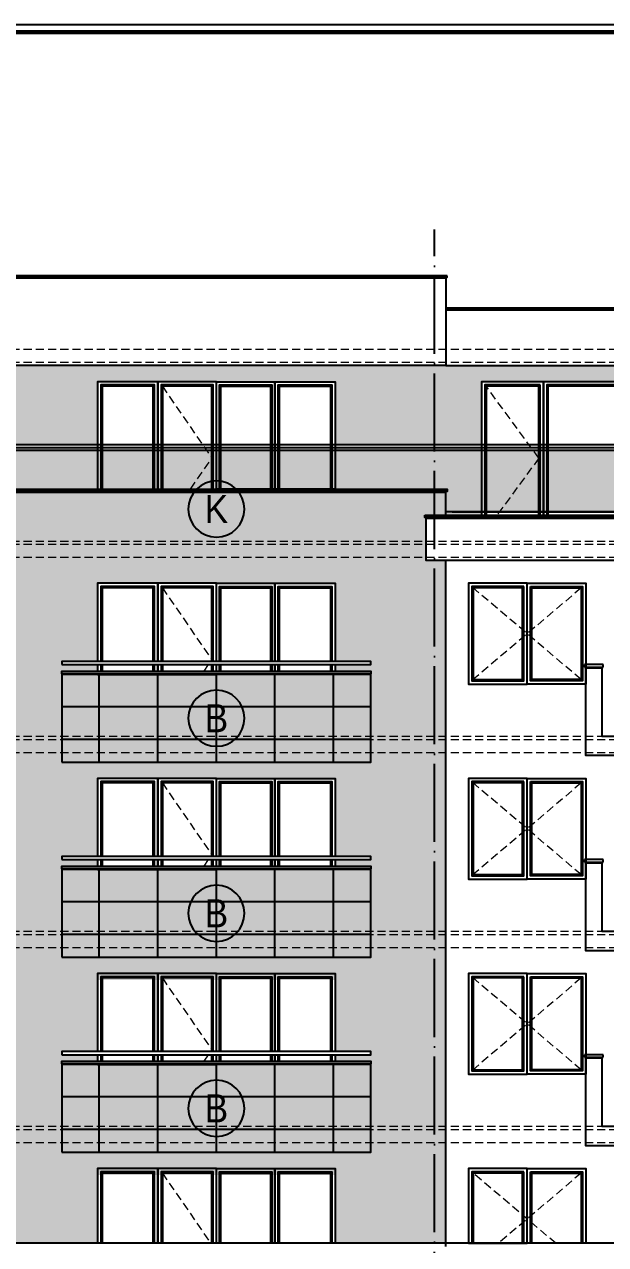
# Model space of a CAD drawing. Extents: x 9615146 to 9672346, y 4699603 to 4705703.
# Drawn here: x 9643912 to 9644805, y 4703827 to 4705703 of the extents above; entities that cross this region are included whole.
import ezdxf
from ezdxf.enums import TextEntityAlignment as Align

# ---------------------------------------------------------------- set-up
doc = ezdxf.new("R2010")
doc.units = 0
doc.header["$LTSCALE"] = 0.5
doc.header["$MEASUREMENT"] = 0
doc.linetypes.add('ACAD_ISO04W100', pattern=[30, 24, -3, 0, -3])
doc.linetypes.add('DASHED', pattern=[0.75, 0.5, -0.25])
for name, color, linetype in [('_axis', 1, 'ACAD_ISO04W100'), ('_hatch', 9, 'CONTINUOUS'), ('_hatch_construction', 252, 'CONTINUOUS'), ('_table', 3, 'CONTINUOUS'), ('_text_spesif_window', 41, 'CONTINUOUS'), ('_view', 3, 'CONTINUOUS'), ('fasadi', 147, 'CONTINUOUS')]:
    doc.layers.add(name, color=color, linetype=linetype)
doc.layers.add('_punk', color=8, linetype='DASHED', lineweight=9)
doc.styles.add('HEB1', font='', dxfattribs={"width": 0.8, "oblique": 17})
doc.styles.add('POMESHTENIA', font='arial.ttf', dxfattribs={"width": 0.9})
doc.styles.get('HEB1').set_extended_font_data('HebarU Cyr')
pattern_1 = [(0, (0, 3100), (1.5625, 3.125), [0, -3.125])]
pattern_2 = [(0, (3, 0), (30, 15), [27, -3]), (0, (3, 3), (30, 15), [27, -3]), (90, (3, 3), (-30, 15), [12, -3]), (90, (0, 3), (-30, 15), [12, -3])]

# ---------------------------------------------------------------- blocks, each defined once
blk = doc.blocks.new('fghfdg')
at = {"layer": '_text_spesif_window'}
blk.add_circle((0, 0), 18, dxfattribs=at)
at = {"layer": '_text_spesif_window', "style": 'HEB1', "text_generation_flag": 6, "width": 0.8}
blk.add_attdef('A', text='', height=18, rotation=180, dxfattribs=at).set_placement((0, -9.23), align=Align.CENTER)

msp = doc.modelspace()

# ---------------------------------------------------------------- hatches: boundary and pattern name
at = {"layer": '_hatch', "ltscale": 30, "true_color": 0xb97b1d}
h = msp.add_hatch(color=32, dxfattribs=at)
h.dxf.hatch_style = 1
h.paths.add_polyline_path([(9644541.9, 4705056.84), (9644541.9, 4705178.84), (9643871.9, 4705178.84), (9643871.9, 4705056.84), (9644024.4, 4705056.84), (9644024.4, 4705153.84), (9644116.9, 4705153.84), (9644206.9, 4705153.84), (9644296.9, 4705153.84), (9644389.4, 4705153.84), (9644389.4, 4705056.84)])
h.paths.add_polyline_path([(9644541.9, 4705056.84), (9644614.4, 4705056.84), (9644614.4, 4705153.84), (9644709.4, 4705153.84), (9644839.4, 4705153.84), (9644934.4, 4705153.84), (9644934.4, 4705056.84), (9645051.9, 4705056.84), (9645051.9, 4705178.84), (9644559.4, 4705178.84), (9644541.9, 4705178.84)])
h.paths.add_polyline_path([(9643871.9, 4705048.84), (9643871.9, 4704988.84), (9644024.4, 4704988.84), (9644024.4, 4705048.84)])
h.paths.add_polyline_path([(9644389.4, 4705048.84), (9644389.4, 4704988.84), (9644541.9, 4704988.84), (9644541.9, 4705048.84)])
h.paths.add_polyline_path([(9644541.9, 4705048.84), (9644541.9, 4704988.84), (9644561.4, 4704988.84), (9644561.4, 4704984.84), (9644541.9, 4704984.84), (9644541.9, 4704983.84), (9644559.4, 4704983.84), (9644559.4, 4704953.84), (9644614.4, 4704953.84), (9644614.4, 4705048.84)])
h.paths.add_polyline_path([(9644934.4, 4705048.84), (9644934.4, 4704953.84), (9645051.9, 4704953.84), (9645051.9, 4705048.84)])
h.paths.add_polyline_path([(9644934.4, 4705052.84), (9644934.4, 4705048.84), (9645051.9, 4705048.84), (9645051.9, 4705052.84)])
h.paths.add_polyline_path([(9644934.4, 4704953.84), (9644934.4, 4704948.84), (9645051.9, 4704948.84), (9645051.9, 4704953.84)])
h.paths.add_polyline_path([(9644559.4, 4704953.84), (9644559.4, 4704948.84), (9644614.4, 4704948.84), (9644614.4, 4704953.84)])
h.paths.add_polyline_path([(9644541.9, 4705052.84), (9644541.9, 4705048.84), (9644614.4, 4705048.84), (9644614.4, 4705052.84)])
h.paths.add_polyline_path([(9644541.9, 4705048.84), (9644541.9, 4705052.84), (9644389.4, 4705052.84), (9644389.4, 4705048.84)])
h.paths.add_polyline_path([(9644024.4, 4705048.84), (9644024.4, 4705052.84), (9643871.9, 4705052.84), (9643871.9, 4705048.84)])
h = msp.add_hatch(color=32, dxfattribs=at)
h.dxf.hatch_style = 1
h.paths.add_polyline_path([(9644559.4, 4704983.84), (9644541.9, 4704983.84), (9644541.9, 4704948.84), (9644559.4, 4704948.84)])
h.paths.add_polyline_path([(9643871.9, 4704983.84), (9643854.4, 4704983.84), (9643854.4, 4704948.84), (9643871.9, 4704948.84)])
h.paths.add_polyline_path([(9643871.9, 4704983.84), (9643871.9, 4704948.84), (9643886.4, 4704948.84), (9643886.4, 4704944.84), (9643884.4, 4704944.84), (9643884.4, 4704878.84), (9643871.9, 4704878.84), (9643871.9, 4703828.84), (9644024.4, 4703828.84), (9644024.4, 4703933.84), (9644116.9, 4703933.84), (9644206.9, 4703933.84), (9644296.9, 4703933.84), (9644389.4, 4703933.84), (9644389.4, 4703828.84), (9644541.9, 4703828.84), (9644541.9, 4704878.84), (9644529.4, 4704878.84), (9644529.4, 4704944.84), (9644527.4, 4704944.84), (9644527.4, 4704948.84), (9644541.9, 4704948.84), (9644541.9, 4704983.84)])
h.paths.add_polyline_path([(9644116.9, 4704843.84), (9644206.9, 4704843.84), (9644296.9, 4704843.84), (9644389.4, 4704843.84), (9644389.4, 4704723.84), (9644444.4, 4704723.84), (9644444.4, 4704718.84), (9644389.4, 4704718.84), (9644389.4, 4704708.84), (9644444.4, 4704708.84), (9644444.4, 4704704.84), (9644444.4, 4704568.84), (9643969.4, 4704568.84), (9643969.4, 4704703.84), (9643969.4, 4704708.84), (9644024.4, 4704708.84), (9644024.4, 4704718.84), (9643969.4, 4704718.84), (9643969.4, 4704723.84), (9644024.4, 4704723.84), (9644024.4, 4704843.84)], flags=16)
h.paths.add_polyline_path([(9644116.9, 4704543.84), (9644206.9, 4704543.84), (9644296.9, 4704543.84), (9644389.4, 4704543.84), (9644389.4, 4704423.84), (9644444.4, 4704423.84), (9644444.4, 4704418.84), (9644389.4, 4704418.84), (9644389.4, 4704408.84), (9644444.4, 4704408.84), (9644444.4, 4704404.84), (9644444.4, 4704268.84), (9643969.4, 4704268.84), (9643969.4, 4704403.84), (9643969.4, 4704408.84), (9644024.4, 4704408.84), (9644024.4, 4704418.84), (9643969.4, 4704418.84), (9643969.4, 4704423.84), (9644024.4, 4704423.84), (9644024.4, 4704543.84)], flags=16)
h.paths.add_polyline_path([(9644116.9, 4704233.84), (9644206.9, 4704233.84), (9644296.9, 4704233.84), (9644389.4, 4704233.84), (9644389.4, 4704123.84), (9644444.4, 4704123.84), (9644444.4, 4704118.84), (9644389.4, 4704118.84), (9644389.4, 4704108.84), (9644444.4, 4704108.84), (9644444.4, 4704104.84), (9644444.4, 4703968.84), (9643969.4, 4703968.84), (9643969.4, 4704103.84), (9643969.4, 4704108.84), (9644024.4, 4704108.84), (9644024.4, 4704118.84), (9643969.4, 4704118.84), (9643969.4, 4704123.84), (9644024.4, 4704123.84), (9644024.4, 4704233.84)], flags=16)
h.paths.add_polyline_path([(9643871.9, 4704878.84), (9643854.4, 4704878.84), (9643854.4, 4703828.84), (9643871.9, 4703828.84)])
h.paths.add_polyline_path([(9644559.4, 4704714.84), (9644557.4, 4704714.84), (9644557.4, 4704718.84), (9644559.4, 4704718.84), (9644559.4, 4704878.84), (9644541.9, 4704878.84), (9644541.9, 4703828.84), (9644559.4, 4703828.84), (9644559.4, 4704114.84), (9644557.4, 4704114.84), (9644557.4, 4704118.84), (9644559.4, 4704118.84), (9644559.4, 4704414.84), (9644557.4, 4704414.84), (9644557.4, 4704418.84), (9644559.4, 4704418.84)])
at = {"layer": '_hatch', "ltscale": 30, "true_color": 0x755724}
h = msp.add_hatch(color=27, dxfattribs=at)
h.dxf.hatch_style = 1
h.paths.add_polyline_path([(9643969.4, 4704703.84), (9643969.4, 4704568.84), (9644444.4, 4704568.84), (9644444.4, 4704703.84)])
h.paths.add_polyline_path([(9644444.4, 4704268.84), (9644444.4, 4704403.84), (9643969.4, 4704403.84), (9643969.4, 4704268.84)])
h.paths.add_polyline_path([(9644444.4, 4703968.84), (9644444.4, 4704103.84), (9643969.4, 4704103.84), (9643969.4, 4703968.84)])
at = {"layer": '_hatch_construction', "ltscale": 40}
h = msp.add_hatch(dxfattribs=at)
h.set_pattern_fill('EGGCRATE', color=250, scale=30, style=0, pattern_type=2)
h.set_pattern_definition(pattern_2)
h.paths.add_polyline_path([(9644541.9, 4705056.84), (9644541.9, 4705178.84), (9643871.9, 4705178.84), (9643871.9, 4705056.84), (9644024.4, 4705056.84), (9644024.4, 4705153.84), (9644116.9, 4705153.84), (9644206.9, 4705153.84), (9644296.9, 4705153.84), (9644389.4, 4705153.84), (9644389.4, 4705056.84)])
h.paths.add_polyline_path([(9644541.9, 4705056.84), (9644614.4, 4705056.84), (9644614.4, 4705153.84), (9644709.4, 4705153.84), (9644839.4, 4705153.84), (9644934.4, 4705153.84), (9644934.4, 4705056.84), (9645051.9, 4705056.84), (9645051.9, 4705178.84), (9644559.4, 4705178.84), (9644541.9, 4705178.84)])
h.paths.add_polyline_path([(9643871.9, 4705048.84), (9643871.9, 4704988.84), (9644024.4, 4704988.84), (9644024.4, 4705048.84)])
h.paths.add_polyline_path([(9644389.4, 4705048.84), (9644389.4, 4704988.84), (9644541.9, 4704988.84), (9644541.9, 4705048.84)])
h.paths.add_polyline_path([(9644541.9, 4705048.84), (9644541.9, 4704988.84), (9644561.4, 4704988.84), (9644561.4, 4704984.84), (9644541.9, 4704984.84), (9644541.9, 4704983.84), (9644559.4, 4704983.84), (9644559.4, 4704953.84), (9644614.4, 4704953.84), (9644614.4, 4705048.84)])
h.paths.add_polyline_path([(9644934.4, 4705048.84), (9644934.4, 4704953.84), (9645051.9, 4704953.84), (9645051.9, 4705048.84)])
h.paths.add_polyline_path([(9644934.4, 4705052.84), (9644934.4, 4705048.84), (9645051.9, 4705048.84), (9645051.9, 4705052.84)])
h.paths.add_polyline_path([(9644934.4, 4704953.84), (9644934.4, 4704948.84), (9645051.9, 4704948.84), (9645051.9, 4704953.84)])
h.paths.add_polyline_path([(9644559.4, 4704953.84), (9644559.4, 4704948.84), (9644614.4, 4704948.84), (9644614.4, 4704953.84)])
h.paths.add_polyline_path([(9644541.9, 4705052.84), (9644541.9, 4705048.84), (9644614.4, 4705048.84), (9644614.4, 4705052.84)])
h.paths.add_polyline_path([(9644541.9, 4705048.84), (9644541.9, 4705052.84), (9644389.4, 4705052.84), (9644389.4, 4705048.84)])
h.paths.add_polyline_path([(9644024.4, 4705048.84), (9644024.4, 4705052.84), (9643871.9, 4705052.84), (9643871.9, 4705048.84)])
h = msp.add_hatch(dxfattribs=at)
h.set_pattern_fill('EGGCRATE', color=250, scale=30, style=0, pattern_type=2)
h.set_pattern_definition(pattern_2)
h.paths.add_polyline_path([(9644559.4, 4704983.84), (9644541.9, 4704983.84), (9644541.9, 4704948.84), (9644559.4, 4704948.84)])
h.paths.add_polyline_path([(9643871.9, 4704983.84), (9643854.4, 4704983.84), (9643854.4, 4704948.84), (9643871.9, 4704948.84)])
h.paths.add_polyline_path([(9643871.9, 4704983.84), (9643871.9, 4704948.84), (9643886.4, 4704948.84), (9643886.4, 4704944.84), (9643884.4, 4704944.84), (9643884.4, 4704878.84), (9643871.9, 4704878.84), (9643871.9, 4703828.84), (9644024.4, 4703828.84), (9644024.4, 4703933.84), (9644116.9, 4703933.84), (9644206.9, 4703933.84), (9644296.9, 4703933.84), (9644389.4, 4703933.84), (9644389.4, 4703828.84), (9644541.9, 4703828.84), (9644541.9, 4704878.84), (9644529.4, 4704878.84), (9644529.4, 4704944.84), (9644527.4, 4704944.84), (9644527.4, 4704948.84), (9644541.9, 4704948.84), (9644541.9, 4704983.84)])
h.paths.add_polyline_path([(9644116.9, 4704843.84), (9644206.9, 4704843.84), (9644296.9, 4704843.84), (9644389.4, 4704843.84), (9644389.4, 4704723.84), (9644444.4, 4704723.84), (9644444.4, 4704718.84), (9644389.4, 4704718.84), (9644389.4, 4704708.84), (9644444.4, 4704708.84), (9644444.4, 4704704.84), (9644444.4, 4704568.84), (9643969.4, 4704568.84), (9643969.4, 4704703.84), (9643969.4, 4704708.84), (9644024.4, 4704708.84), (9644024.4, 4704718.84), (9643969.4, 4704718.84), (9643969.4, 4704723.84), (9644024.4, 4704723.84), (9644024.4, 4704843.84)], flags=16)
h.paths.add_polyline_path([(9644116.9, 4704543.84), (9644206.9, 4704543.84), (9644296.9, 4704543.84), (9644389.4, 4704543.84), (9644389.4, 4704423.84), (9644444.4, 4704423.84), (9644444.4, 4704418.84), (9644389.4, 4704418.84), (9644389.4, 4704408.84), (9644444.4, 4704408.84), (9644444.4, 4704404.84), (9644444.4, 4704268.84), (9643969.4, 4704268.84), (9643969.4, 4704403.84), (9643969.4, 4704408.84), (9644024.4, 4704408.84), (9644024.4, 4704418.84), (9643969.4, 4704418.84), (9643969.4, 4704423.84), (9644024.4, 4704423.84), (9644024.4, 4704543.84)], flags=16)
h.paths.add_polyline_path([(9644116.9, 4704233.84), (9644206.9, 4704233.84), (9644296.9, 4704233.84), (9644389.4, 4704233.84), (9644389.4, 4704123.84), (9644444.4, 4704123.84), (9644444.4, 4704118.84), (9644389.4, 4704118.84), (9644389.4, 4704108.84), (9644444.4, 4704108.84), (9644444.4, 4704104.84), (9644444.4, 4703968.84), (9643969.4, 4703968.84), (9643969.4, 4704103.84), (9643969.4, 4704108.84), (9644024.4, 4704108.84), (9644024.4, 4704118.84), (9643969.4, 4704118.84), (9643969.4, 4704123.84), (9644024.4, 4704123.84), (9644024.4, 4704233.84)], flags=16)
h.paths.add_polyline_path([(9643871.9, 4704878.84), (9643854.4, 4704878.84), (9643854.4, 4703828.84), (9643871.9, 4703828.84)])
h.paths.add_polyline_path([(9644559.4, 4704714.84), (9644557.4, 4704714.84), (9644557.4, 4704718.84), (9644559.4, 4704718.84), (9644559.4, 4704878.84), (9644541.9, 4704878.84), (9644541.9, 4703828.84), (9644559.4, 4703828.84), (9644559.4, 4704114.84), (9644557.4, 4704114.84), (9644557.4, 4704118.84), (9644559.4, 4704118.84), (9644559.4, 4704414.84), (9644557.4, 4704414.84), (9644557.4, 4704418.84), (9644559.4, 4704418.84)])
at = {"layer": 'fasadi'}
h = msp.add_hatch(dxfattribs=at)
h.set_pattern_fill('DOTS', color=256, scale=50, style=0)
h.set_pattern_definition(pattern_1)
h.paths.add_polyline_path([(9644541.9, 4704988.84), (9644541.9, 4705048.84), (9643871.9, 4705048.84), (9643871.9, 4704988.84)])
h = msp.add_hatch(dxfattribs=at)
h.set_pattern_fill('DOTS', color=256, scale=50, style=0)
h.set_pattern_definition(pattern_1)
h.paths.add_polyline_path([(9645051.9, 4704953.84), (9645051.9, 4705048.84), (9644541.9, 4705048.84), (9644541.9, 4704988.84), (9644559.4, 4704988.84), (9644559.4, 4704953.84)])

# ---------------------------------------------------------------- linework, layer by layer
at = {"layer": '_axis', "ltscale": 10}
msp.add_line((9644541.9, 4702945.26), (9644541.9, 4705388.08), dxfattribs=at)
at = {"layer": '_hatch_construction', "color": 250, "ltscale": 40}
for p, q in [((9644026.9, 4704568.84), (9644026.9, 4704703.84)), ((9644116.9, 4704568.84), (9644116.9, 4704703.84)), ((9644206.9, 4704568.84), (9644206.9, 4704703.84)), ((9644296.9, 4704568.84), (9644296.9, 4704703.84)), ((9644386.9, 4704568.84), (9644386.9, 4704703.84)), ((9644444.4, 4704653.84), (9643969.4, 4704653.84)), ((9644444.4, 4704603.84), (9643969.4, 4704603.84)), ((9644026.9, 4704268.84), (9644026.9, 4704403.84)), ((9644116.9, 4704268.84), (9644116.9, 4704403.84)), ((9644206.9, 4704268.84), (9644206.9, 4704403.84)), ((9644296.9, 4704268.84), (9644296.9, 4704403.84)), ((9644386.9, 4704268.84), (9644386.9, 4704403.84)), ((9644444.4, 4704353.84), (9643969.4, 4704353.84)), ((9644444.4, 4704303.84), (9643969.4, 4704303.84)), ((9644026.9, 4703968.84), (9644026.9, 4704103.84)), ((9644116.9, 4703968.84), (9644116.9, 4704103.84)), ((9644206.9, 4703968.84), (9644206.9, 4704103.84)), ((9644296.9, 4703968.84), (9644296.9, 4704103.84)), ((9644386.9, 4703968.84), (9644386.9, 4704103.84)), ((9644444.4, 4704053.84), (9643969.4, 4704053.84)), ((9644444.4, 4704003.84), (9643969.4, 4704003.84))]:
    msp.add_line(p, q, dxfattribs=at)
at = {"layer": '_punk', "ltscale": 50}
for p, q in [((9641716.88, 4705203.84), (9650039.32, 4705203.84)), ((9641716.88, 4705183.84), (9650039.32, 4705183.84)), ((9644123.9, 4705146.84), (9644199.9, 4705036.34)), ((9644702.4, 4705036.34), (9644621.4, 4705146.84)), ((9644167.23, 4704988.84), (9644199.9, 4705036.34)), ((9644702.4, 4705036.34), (9644638.26, 4704948.84)), ((9641716.88, 4704908.84), (9650039.32, 4704908.84)), ((9641716.88, 4704903.84), (9650039.32, 4704903.84)), ((9641716.88, 4704883.84), (9650039.32, 4704883.84)), ((9644123.9, 4704836.84), (9644199.9, 4704726.34)), ((9644767.4, 4704695.84), (9644601.4, 4704836.84)), ((9644767.4, 4704836.84), (9644601.4, 4704695.84)), ((9644187.87, 4704708.84), (9644194.74, 4704718.84)), ((9644198.18, 4704723.84), (9644199.9, 4704726.34)), ((9644184.43, 4704703.84), (9644185.12, 4704704.84)), ((9641716.88, 4704608.84), (9650039.32, 4704608.84)), ((9641716.88, 4704603.84), (9650039.32, 4704603.84)), ((9641716.88, 4704583.84), (9650039.32, 4704583.84)), ((9644123.9, 4704536.84), (9644199.9, 4704426.34)), ((9644767.4, 4704395.84), (9644601.4, 4704536.84)), ((9644767.4, 4704536.84), (9644601.4, 4704395.84)), ((9644187.87, 4704408.84), (9644194.74, 4704418.84)), ((9644198.18, 4704423.84), (9644199.9, 4704426.34)), ((9644184.43, 4704403.84), (9644185.12, 4704404.84)), ((9641716.88, 4704308.84), (9650039.32, 4704308.84)), ((9641716.88, 4704303.84), (9650039.32, 4704303.84)), ((9641716.88, 4704283.84), (9650039.32, 4704283.84)), ((9644123.9, 4704236.84), (9644199.9, 4704126.34)), ((9644767.4, 4704095.84), (9644601.4, 4704236.84)), ((9644767.4, 4704236.84), (9644601.4, 4704095.84)), ((9644187.87, 4704108.84), (9644194.74, 4704118.84)), ((9644198.18, 4704123.84), (9644199.9, 4704126.34)), ((9644184.43, 4704103.84), (9644185.12, 4704104.84)), ((9641716.88, 4704008.84), (9650039.32, 4704008.84)), ((9641716.88, 4704003.84), (9650039.32, 4704003.84)), ((9641716.88, 4703983.84), (9650039.32, 4703983.84)), ((9644123.9, 4703936.84), (9644198.18, 4703828.84)), ((9644728.55, 4703828.84), (9644601.4, 4703936.84)), ((9644767.4, 4703936.84), (9644640.25, 4703828.84))]:
    msp.add_line(p, q, dxfattribs=at)
at = {"layer": '_table', "ltscale": 10}
msp.add_lwpolyline([(9641346.03, 4705703.38), (9651646.03, 4705703.38), (9651646.03, 4702703.38), (9641346.03, 4702703.38)], close=True, dxfattribs=at)
msp.add_lwpolyline([(9641497.71, 4705691.38, 6.84, 6.84, 0), (9651634.03, 4705691.38, 6.84, 6.84, 0), (9651634.03, 4702715.38, 6.84, 6.84, 0), (9641497.71, 4702715.38, 6.84, 6.84, 0)], format="xyseb", close=True, dxfattribs=at)
at = {"layer": 'fasadi'}
for p, q in [((9643854.4, 4704983.84), (9644559.4, 4704983.84)), ((9644559.4, 4704948.84), (9644559.4, 4704983.84)), ((9644569.4, 4704953.84), (9645534.4, 4704953.84)), ((9644559.4, 4703823.84), (9644559.4, 4704878.84)), ((9644801.4, 4704718.84), (9644772.4, 4704718.84)), ((9644772.4, 4704718.84), (9644772.4, 4704714.84)), ((9644801.4, 4704714.84), (9644801.4, 4704718.84)), ((9644772.4, 4704714.84), (9644801.4, 4704714.84)), ((9644801.4, 4704418.84), (9644772.4, 4704418.84)), ((9644772.4, 4704418.84), (9644772.4, 4704414.84)), ((9644801.4, 4704414.84), (9644801.4, 4704418.84)), ((9644772.4, 4704414.84), (9644801.4, 4704414.84)), ((9644801.4, 4704118.84), (9644772.4, 4704118.84)), ((9644772.4, 4704118.84), (9644772.4, 4704114.84)), ((9644801.4, 4704114.84), (9644801.4, 4704118.84)), ((9644772.4, 4704114.84), (9644801.4, 4704114.84)), ((9648486.4, 4703828.84), (9643307.4, 4703828.84))]:
    msp.add_line(p, q, dxfattribs=at)
at = {"layer": 'fasadi', "ltscale": 30}
for points in [[(9644561.4, 4705316.84), (9643852.4, 4705316.84), (9643852.4, 4705314.84), (9644561.4, 4705314.84)], [(9643854.4, 4705313.84), (9644559.4, 4705313.84), (9644559.4, 4705178.84), (9643854.4, 4705178.84)], [(9644527.4, 4704948.84), (9645576.4, 4704948.84), (9645576.4, 4704944.84), (9644527.4, 4704944.84)], [(9645574.4, 4704878.84), (9644529.4, 4704878.84), (9644529.4, 4704943.84), (9645574.4, 4704943.84)]]:
    msp.add_lwpolyline(points, close=True, dxfattribs=at)
at = {"layer": 'fasadi', "ltscale": 40}
for points in [[(9644559.4, 4705264.84), (9645544.4, 4705264.84), (9645544.4, 4705266.84), (9644559.4, 4705266.84)], [(9645544.4, 4705263.84), (9644559.4, 4705263.84), (9644559.4, 4705178.84), (9645544.4, 4705178.84)]]:
    msp.add_lwpolyline(points, close=True, dxfattribs=at)
at = {"layer": 'fasadi'}
for points in [[(9644024.4, 4704988.84), (9644116.9, 4704988.84), (9644116.9, 4705153.84), (9644024.4, 4705153.84)], [(9644029.4, 4704988.84), (9644111.9, 4704988.84), (9644111.9, 4705148.84), (9644029.4, 4705148.84)], [(9644116.9, 4704988.84), (9644206.9, 4704988.84), (9644206.9, 4705153.84), (9644116.9, 4705153.84)], [(9644121.9, 4704988.84), (9644201.9, 4704988.84), (9644201.9, 4705148.84), (9644121.9, 4705148.84)], [(9644296.9, 4704988.84), (9644206.9, 4704988.84), (9644206.9, 4705153.84), (9644296.9, 4705153.84)], [(9644291.9, 4704988.84), (9644211.9, 4704988.84), (9644211.9, 4705148.84), (9644291.9, 4705148.84)], [(9644389.4, 4704988.84), (9644296.9, 4704988.84), (9644296.9, 4705153.84), (9644389.4, 4705153.84)], [(9644384.4, 4704988.84), (9644301.9, 4704988.84), (9644301.9, 4705148.84), (9644384.4, 4705148.84)], [(9644709.4, 4705153.84), (9644614.4, 4705153.84), (9644614.4, 4704948.84), (9644709.4, 4704948.84)], [(9644704.4, 4705148.84), (9644619.4, 4705148.84), (9644619.4, 4704948.84), (9644704.4, 4704948.84)], [(9644839.4, 4705153.84), (9644709.4, 4705153.84), (9644709.4, 4704948.84), (9644839.4, 4704948.84)], [(9644834.4, 4705148.84), (9644714.4, 4705148.84), (9644714.4, 4704948.84), (9644834.4, 4704948.84)], [(9644031.4, 4704988.84), (9644109.9, 4704988.84), (9644109.9, 4705146.84), (9644031.4, 4705146.84)], [(9644123.9, 4704988.84), (9644199.9, 4704988.84), (9644199.9, 4705146.84), (9644123.9, 4705146.84)], [(9644289.9, 4704988.84), (9644213.9, 4704988.84), (9644213.9, 4705146.84), (9644289.9, 4705146.84)], [(9644382.4, 4704988.84), (9644303.9, 4704988.84), (9644303.9, 4705146.84), (9644382.4, 4705146.84)], [(9644702.4, 4705146.84), (9644621.4, 4705146.84), (9644621.4, 4704948.84), (9644702.4, 4704948.84)], [(9644832.4, 4705146.84), (9644716.4, 4705146.84), (9644716.4, 4704948.84), (9644832.4, 4704948.84)], [(9649543.1, 4705056.84), (9642200.38, 4705056.84), (9642200.38, 4705052.84), (9649543.1, 4705052.84)], [(9643852.4, 4704988.84), (9644561.4, 4704988.84), (9644561.4, 4704984.84), (9643852.4, 4704984.84)], [(9644684.4, 4704843.84), (9644594.4, 4704843.84), (9644594.4, 4704688.84), (9644684.4, 4704688.84)], [(9644679.4, 4704838.84), (9644599.4, 4704838.84), (9644599.4, 4704693.84), (9644679.4, 4704693.84)], [(9644677.4, 4704836.84), (9644601.4, 4704836.84), (9644601.4, 4704695.84), (9644677.4, 4704695.84)], [(9644684.4, 4704843.84), (9644774.4, 4704843.84), (9644774.4, 4704688.84), (9644684.4, 4704688.84)], [(9644689.4, 4704838.84), (9644769.4, 4704838.84), (9644769.4, 4704693.84), (9644689.4, 4704693.84)], [(9644691.4, 4704836.84), (9644767.4, 4704836.84), (9644767.4, 4704695.84), (9644691.4, 4704695.84)], [(9643969.4, 4704718.84), (9644444.4, 4704718.84), (9644444.4, 4704723.84), (9643969.4, 4704723.84)], [(9644444.4, 4704704.84), (9643969.4, 4704704.84), (9643969.4, 4704708.84), (9644444.4, 4704708.84)], [(9643969.4, 4704568.84), (9644444.4, 4704568.84), (9644444.4, 4704703.84), (9643969.4, 4704703.84)], [(9645304.4, 4704713.84), (9645329.4, 4704713.84), (9645329.4, 4704578.84), (9644774.4, 4704578.84), (9644774.4, 4704713.84), (9644799.4, 4704713.84), (9644799.4, 4704608.84), (9645304.4, 4704608.84), (9645304.4, 4704713.84)], [(9644684.4, 4704543.84), (9644594.4, 4704543.84), (9644594.4, 4704388.84), (9644684.4, 4704388.84)], [(9644679.4, 4704538.84), (9644599.4, 4704538.84), (9644599.4, 4704393.84), (9644679.4, 4704393.84)], [(9644677.4, 4704536.84), (9644601.4, 4704536.84), (9644601.4, 4704395.84), (9644677.4, 4704395.84)], [(9644684.4, 4704543.84), (9644774.4, 4704543.84), (9644774.4, 4704388.84), (9644684.4, 4704388.84)], [(9644689.4, 4704538.84), (9644769.4, 4704538.84), (9644769.4, 4704393.84), (9644689.4, 4704393.84)], [(9644691.4, 4704536.84), (9644767.4, 4704536.84), (9644767.4, 4704395.84), (9644691.4, 4704395.84)], [(9643969.4, 4704418.84), (9644444.4, 4704418.84), (9644444.4, 4704423.84), (9643969.4, 4704423.84)], [(9644444.4, 4704404.84), (9643969.4, 4704404.84), (9643969.4, 4704408.84), (9644444.4, 4704408.84)], [(9643969.4, 4704268.84), (9644444.4, 4704268.84), (9644444.4, 4704403.84), (9643969.4, 4704403.84)], [(9645304.4, 4704413.84), (9645329.4, 4704413.84), (9645329.4, 4704278.84), (9644774.4, 4704278.84), (9644774.4, 4704413.84), (9644799.4, 4704413.84), (9644799.4, 4704308.84), (9645304.4, 4704308.84), (9645304.4, 4704413.84)], [(9644684.4, 4704243.84), (9644594.4, 4704243.84), (9644594.4, 4704088.84), (9644684.4, 4704088.84)], [(9644679.4, 4704238.84), (9644599.4, 4704238.84), (9644599.4, 4704093.84), (9644679.4, 4704093.84)], [(9644677.4, 4704236.84), (9644601.4, 4704236.84), (9644601.4, 4704095.84), (9644677.4, 4704095.84)], [(9644684.4, 4704243.84), (9644774.4, 4704243.84), (9644774.4, 4704088.84), (9644684.4, 4704088.84)], [(9644689.4, 4704238.84), (9644769.4, 4704238.84), (9644769.4, 4704093.84), (9644689.4, 4704093.84)], [(9644691.4, 4704236.84), (9644767.4, 4704236.84), (9644767.4, 4704095.84), (9644691.4, 4704095.84)], [(9643969.4, 4704118.84), (9644444.4, 4704118.84), (9644444.4, 4704123.84), (9643969.4, 4704123.84)], [(9644444.4, 4704104.84), (9643969.4, 4704104.84), (9643969.4, 4704108.84), (9644444.4, 4704108.84)], [(9643969.4, 4703968.84), (9644444.4, 4703968.84), (9644444.4, 4704103.84), (9643969.4, 4704103.84)], [(9645304.4, 4704113.84), (9645329.4, 4704113.84), (9645329.4, 4703978.84), (9644774.4, 4703978.84), (9644774.4, 4704113.84), (9644799.4, 4704113.84), (9644799.4, 4704008.84), (9645304.4, 4704008.84), (9645304.4, 4704113.84)], [(9644684.4, 4703943.84), (9644594.4, 4703943.84), (9644594.4, 4703828.84), (9644684.4, 4703828.84)], [(9644679.4, 4703938.84), (9644599.4, 4703938.84), (9644599.4, 4703828.84), (9644679.4, 4703828.84)], [(9644677.4, 4703936.84), (9644601.4, 4703936.84), (9644601.4, 4703828.84), (9644677.4, 4703828.84)], [(9644684.4, 4703943.84), (9644774.4, 4703943.84), (9644774.4, 4703828.84), (9644684.4, 4703828.84)], [(9644689.4, 4703938.84), (9644769.4, 4703938.84), (9644769.4, 4703828.84), (9644689.4, 4703828.84)], [(9644691.4, 4703936.84), (9644767.4, 4703936.84), (9644767.4, 4703828.84), (9644691.4, 4703828.84)]]:
    msp.add_lwpolyline(points, close=True, dxfattribs=at)
for points in [[(9643854.4, 4704953.84), (9642202.38, 4704953.84), (9642202.38, 4705048.84), (9649541.1, 4705048.84), (9649541.1, 4704953.84), (9647939.4, 4704953.84)], [(9645544.4, 4704953.84), (9644559.4, 4704953.84)], [(9644116.9, 4704723.84), (9644116.9, 4704843.84), (9644024.4, 4704843.84), (9644024.4, 4704723.84)], [(9644111.9, 4704723.84), (9644111.9, 4704838.84), (9644029.4, 4704838.84), (9644029.4, 4704723.84)], [(9644109.9, 4704723.84), (9644109.9, 4704836.84), (9644031.4, 4704836.84), (9644031.4, 4704723.84)], [(9644206.9, 4704723.84), (9644206.9, 4704843.84), (9644116.9, 4704843.84), (9644116.9, 4704723.84)], [(9644201.9, 4704723.84), (9644201.9, 4704838.84), (9644121.9, 4704838.84), (9644121.9, 4704723.84)], [(9644199.9, 4704723.84), (9644199.9, 4704836.84), (9644123.9, 4704836.84), (9644123.9, 4704723.84)], [(9644206.9, 4704723.84), (9644206.9, 4704843.84), (9644296.9, 4704843.84), (9644296.9, 4704723.84)], [(9644211.9, 4704723.84), (9644211.9, 4704838.84), (9644291.9, 4704838.84), (9644291.9, 4704723.84)], [(9644213.9, 4704723.84), (9644213.9, 4704836.84), (9644289.9, 4704836.84), (9644289.9, 4704723.84)], [(9644296.9, 4704723.84), (9644296.9, 4704843.84), (9644389.4, 4704843.84), (9644389.4, 4704723.84)], [(9644301.9, 4704723.84), (9644301.9, 4704838.84), (9644384.4, 4704838.84), (9644384.4, 4704723.84)], [(9644303.9, 4704723.84), (9644303.9, 4704836.84), (9644382.4, 4704836.84), (9644382.4, 4704723.84)], [(9644024.4, 4704718.84), (9644024.4, 4704708.84)], [(9644029.4, 4704718.84), (9644029.4, 4704708.84)], [(9644031.4, 4704718.84), (9644031.4, 4704708.84)], [(9644109.9, 4704708.84), (9644109.9, 4704718.84)], [(9644111.9, 4704708.84), (9644111.9, 4704718.84)], [(9644116.9, 4704718.84), (9644116.9, 4704708.84)], [(9644116.9, 4704708.84), (9644116.9, 4704718.84)], [(9644121.9, 4704718.84), (9644121.9, 4704708.84)], [(9644123.9, 4704718.84), (9644123.9, 4704708.84)], [(9644199.9, 4704708.84), (9644199.9, 4704718.84)], [(9644201.9, 4704708.84), (9644201.9, 4704718.84)], [(9644206.9, 4704708.84), (9644206.9, 4704718.84)], [(9644206.9, 4704708.84), (9644206.9, 4704718.84)], [(9644211.9, 4704708.84), (9644211.9, 4704718.84)], [(9644213.9, 4704708.84), (9644213.9, 4704718.84)], [(9644289.9, 4704718.84), (9644289.9, 4704708.84)], [(9644291.9, 4704718.84), (9644291.9, 4704708.84)], [(9644296.9, 4704718.84), (9644296.9, 4704708.84)], [(9644296.9, 4704708.84), (9644296.9, 4704718.84)], [(9644301.9, 4704708.84), (9644301.9, 4704718.84)], [(9644303.9, 4704708.84), (9644303.9, 4704718.84)], [(9644382.4, 4704718.84), (9644382.4, 4704708.84)], [(9644384.4, 4704718.84), (9644384.4, 4704708.84)], [(9644389.4, 4704718.84), (9644389.4, 4704708.84)], [(9644024.4, 4704704.84), (9644024.4, 4704703.84), (9644116.9, 4704703.84), (9644116.9, 4704704.84)], [(9644029.4, 4704704.84), (9644029.4, 4704703.84), (9644111.9, 4704703.84), (9644111.9, 4704704.84)], [(9644031.4, 4704704.84), (9644031.4, 4704703.84), (9644109.9, 4704703.84), (9644109.9, 4704704.84)], [(9644116.9, 4704704.84), (9644116.9, 4704703.84), (9644206.9, 4704703.84), (9644206.9, 4704704.84)], [(9644121.9, 4704704.84), (9644121.9, 4704703.84), (9644201.9, 4704703.84), (9644201.9, 4704704.84)], [(9644123.9, 4704704.84), (9644123.9, 4704703.84), (9644199.9, 4704703.84), (9644199.9, 4704704.84)], [(9644296.9, 4704704.84), (9644296.9, 4704703.84), (9644206.9, 4704703.84), (9644206.9, 4704704.84)], [(9644291.9, 4704704.84), (9644291.9, 4704703.84), (9644211.9, 4704703.84), (9644211.9, 4704704.84)], [(9644289.9, 4704704.84), (9644289.9, 4704703.84), (9644213.9, 4704703.84), (9644213.9, 4704704.84)], [(9644389.4, 4704704.84), (9644389.4, 4704703.84), (9644296.9, 4704703.84), (9644296.9, 4704704.84)], [(9644384.4, 4704704.84), (9644384.4, 4704703.84), (9644301.9, 4704703.84), (9644301.9, 4704704.84)], [(9644382.4, 4704704.84), (9644382.4, 4704703.84), (9644303.9, 4704703.84), (9644303.9, 4704704.84)], [(9644116.9, 4704423.84), (9644116.9, 4704543.84), (9644024.4, 4704543.84), (9644024.4, 4704423.84)], [(9644111.9, 4704423.84), (9644111.9, 4704538.84), (9644029.4, 4704538.84), (9644029.4, 4704423.84)], [(9644109.9, 4704423.84), (9644109.9, 4704536.84), (9644031.4, 4704536.84), (9644031.4, 4704423.84)], [(9644206.9, 4704423.84), (9644206.9, 4704543.84), (9644116.9, 4704543.84), (9644116.9, 4704423.84)], [(9644201.9, 4704423.84), (9644201.9, 4704538.84), (9644121.9, 4704538.84), (9644121.9, 4704423.84)], [(9644199.9, 4704423.84), (9644199.9, 4704536.84), (9644123.9, 4704536.84), (9644123.9, 4704423.84)], [(9644206.9, 4704423.84), (9644206.9, 4704543.84), (9644296.9, 4704543.84), (9644296.9, 4704423.84)], [(9644211.9, 4704423.84), (9644211.9, 4704538.84), (9644291.9, 4704538.84), (9644291.9, 4704423.84)], [(9644213.9, 4704423.84), (9644213.9, 4704536.84), (9644289.9, 4704536.84), (9644289.9, 4704423.84)], [(9644296.9, 4704423.84), (9644296.9, 4704543.84), (9644389.4, 4704543.84), (9644389.4, 4704423.84)], [(9644301.9, 4704423.84), (9644301.9, 4704538.84), (9644384.4, 4704538.84), (9644384.4, 4704423.84)], [(9644303.9, 4704423.84), (9644303.9, 4704536.84), (9644382.4, 4704536.84), (9644382.4, 4704423.84)], [(9644024.4, 4704418.84), (9644024.4, 4704408.84)], [(9644029.4, 4704418.84), (9644029.4, 4704408.84)], [(9644031.4, 4704418.84), (9644031.4, 4704408.84)], [(9644109.9, 4704408.84), (9644109.9, 4704418.84)], [(9644111.9, 4704408.84), (9644111.9, 4704418.84)], [(9644116.9, 4704418.84), (9644116.9, 4704408.84)], [(9644116.9, 4704408.84), (9644116.9, 4704418.84)], [(9644121.9, 4704418.84), (9644121.9, 4704408.84)], [(9644123.9, 4704418.84), (9644123.9, 4704408.84)], [(9644199.9, 4704408.84), (9644199.9, 4704418.84)], [(9644201.9, 4704408.84), (9644201.9, 4704418.84)], [(9644206.9, 4704408.84), (9644206.9, 4704418.84)], [(9644206.9, 4704408.84), (9644206.9, 4704418.84)], [(9644211.9, 4704408.84), (9644211.9, 4704418.84)], [(9644213.9, 4704408.84), (9644213.9, 4704418.84)], [(9644289.9, 4704418.84), (9644289.9, 4704408.84)], [(9644291.9, 4704418.84), (9644291.9, 4704408.84)], [(9644296.9, 4704418.84), (9644296.9, 4704408.84)], [(9644296.9, 4704408.84), (9644296.9, 4704418.84)], [(9644301.9, 4704408.84), (9644301.9, 4704418.84)], [(9644303.9, 4704408.84), (9644303.9, 4704418.84)], [(9644382.4, 4704418.84), (9644382.4, 4704408.84)], [(9644384.4, 4704418.84), (9644384.4, 4704408.84)], [(9644389.4, 4704418.84), (9644389.4, 4704408.84)], [(9644024.4, 4704404.84), (9644024.4, 4704403.84), (9644116.9, 4704403.84), (9644116.9, 4704404.84)], [(9644029.4, 4704404.84), (9644029.4, 4704403.84), (9644111.9, 4704403.84), (9644111.9, 4704404.84)], [(9644031.4, 4704404.84), (9644031.4, 4704403.84), (9644109.9, 4704403.84), (9644109.9, 4704404.84)], [(9644116.9, 4704404.84), (9644116.9, 4704403.84), (9644206.9, 4704403.84), (9644206.9, 4704404.84)], [(9644121.9, 4704404.84), (9644121.9, 4704403.84), (9644201.9, 4704403.84), (9644201.9, 4704404.84)], [(9644123.9, 4704404.84), (9644123.9, 4704403.84), (9644199.9, 4704403.84), (9644199.9, 4704404.84)], [(9644296.9, 4704404.84), (9644296.9, 4704403.84), (9644206.9, 4704403.84), (9644206.9, 4704404.84)], [(9644291.9, 4704404.84), (9644291.9, 4704403.84), (9644211.9, 4704403.84), (9644211.9, 4704404.84)], [(9644289.9, 4704404.84), (9644289.9, 4704403.84), (9644213.9, 4704403.84), (9644213.9, 4704404.84)], [(9644389.4, 4704404.84), (9644389.4, 4704403.84), (9644296.9, 4704403.84), (9644296.9, 4704404.84)], [(9644384.4, 4704404.84), (9644384.4, 4704403.84), (9644301.9, 4704403.84), (9644301.9, 4704404.84)], [(9644382.4, 4704404.84), (9644382.4, 4704403.84), (9644303.9, 4704403.84), (9644303.9, 4704404.84)], [(9644116.9, 4704123.84), (9644116.9, 4704243.84), (9644024.4, 4704243.84), (9644024.4, 4704123.84)], [(9644111.9, 4704123.84), (9644111.9, 4704238.84), (9644029.4, 4704238.84), (9644029.4, 4704123.84)], [(9644109.9, 4704123.84), (9644109.9, 4704236.84), (9644031.4, 4704236.84), (9644031.4, 4704123.84)], [(9644206.9, 4704123.84), (9644206.9, 4704243.84), (9644116.9, 4704243.84), (9644116.9, 4704123.84)], [(9644201.9, 4704123.84), (9644201.9, 4704238.84), (9644121.9, 4704238.84), (9644121.9, 4704123.84)], [(9644199.9, 4704123.84), (9644199.9, 4704236.84), (9644123.9, 4704236.84), (9644123.9, 4704123.84)], [(9644206.9, 4704123.84), (9644206.9, 4704243.84), (9644296.9, 4704243.84), (9644296.9, 4704123.84)], [(9644211.9, 4704123.84), (9644211.9, 4704238.84), (9644291.9, 4704238.84), (9644291.9, 4704123.84)], [(9644213.9, 4704123.84), (9644213.9, 4704236.84), (9644289.9, 4704236.84), (9644289.9, 4704123.84)], [(9644296.9, 4704123.84), (9644296.9, 4704243.84), (9644389.4, 4704243.84), (9644389.4, 4704123.84)], [(9644301.9, 4704123.84), (9644301.9, 4704238.84), (9644384.4, 4704238.84), (9644384.4, 4704123.84)], [(9644303.9, 4704123.84), (9644303.9, 4704236.84), (9644382.4, 4704236.84), (9644382.4, 4704123.84)], [(9644024.4, 4704118.84), (9644024.4, 4704108.84)], [(9644029.4, 4704118.84), (9644029.4, 4704108.84)], [(9644031.4, 4704118.84), (9644031.4, 4704108.84)], [(9644109.9, 4704108.84), (9644109.9, 4704118.84)], [(9644111.9, 4704108.84), (9644111.9, 4704118.84)], [(9644116.9, 4704118.84), (9644116.9, 4704108.84)], [(9644116.9, 4704108.84), (9644116.9, 4704118.84)], [(9644121.9, 4704118.84), (9644121.9, 4704108.84)], [(9644123.9, 4704118.84), (9644123.9, 4704108.84)], [(9644199.9, 4704108.84), (9644199.9, 4704118.84)], [(9644201.9, 4704108.84), (9644201.9, 4704118.84)], [(9644206.9, 4704108.84), (9644206.9, 4704118.84)], [(9644206.9, 4704108.84), (9644206.9, 4704118.84)], [(9644211.9, 4704108.84), (9644211.9, 4704118.84)], [(9644213.9, 4704108.84), (9644213.9, 4704118.84)], [(9644289.9, 4704118.84), (9644289.9, 4704108.84)], [(9644291.9, 4704118.84), (9644291.9, 4704108.84)], [(9644296.9, 4704118.84), (9644296.9, 4704108.84)], [(9644296.9, 4704108.84), (9644296.9, 4704118.84)], [(9644301.9, 4704108.84), (9644301.9, 4704118.84)], [(9644303.9, 4704108.84), (9644303.9, 4704118.84)], [(9644382.4, 4704118.84), (9644382.4, 4704108.84)], [(9644384.4, 4704118.84), (9644384.4, 4704108.84)], [(9644389.4, 4704118.84), (9644389.4, 4704108.84)], [(9644024.4, 4704104.84), (9644024.4, 4704103.84), (9644116.9, 4704103.84), (9644116.9, 4704104.84)], [(9644029.4, 4704104.84), (9644029.4, 4704103.84), (9644111.9, 4704103.84), (9644111.9, 4704104.84)], [(9644031.4, 4704104.84), (9644031.4, 4704103.84), (9644109.9, 4704103.84), (9644109.9, 4704104.84)], [(9644116.9, 4704104.84), (9644116.9, 4704103.84), (9644206.9, 4704103.84), (9644206.9, 4704104.84)], [(9644121.9, 4704104.84), (9644121.9, 4704103.84), (9644201.9, 4704103.84), (9644201.9, 4704104.84)], [(9644123.9, 4704104.84), (9644123.9, 4704103.84), (9644199.9, 4704103.84), (9644199.9, 4704104.84)], [(9644296.9, 4704104.84), (9644296.9, 4704103.84), (9644206.9, 4704103.84), (9644206.9, 4704104.84)], [(9644291.9, 4704104.84), (9644291.9, 4704103.84), (9644211.9, 4704103.84), (9644211.9, 4704104.84)], [(9644289.9, 4704104.84), (9644289.9, 4704103.84), (9644213.9, 4704103.84), (9644213.9, 4704104.84)], [(9644389.4, 4704104.84), (9644389.4, 4704103.84), (9644296.9, 4704103.84), (9644296.9, 4704104.84)], [(9644384.4, 4704104.84), (9644384.4, 4704103.84), (9644301.9, 4704103.84), (9644301.9, 4704104.84)], [(9644382.4, 4704104.84), (9644382.4, 4704103.84), (9644303.9, 4704103.84), (9644303.9, 4704104.84)], [(9644116.9, 4703828.84), (9644116.9, 4703943.84), (9644024.4, 4703943.84), (9644024.4, 4703828.84)], [(9644111.9, 4703828.84), (9644111.9, 4703938.84), (9644029.4, 4703938.84), (9644029.4, 4703828.84)], [(9644109.9, 4703828.84), (9644109.9, 4703936.84), (9644031.4, 4703936.84), (9644031.4, 4703828.84)], [(9644206.9, 4703828.84), (9644206.9, 4703943.84), (9644116.9, 4703943.84), (9644116.9, 4703828.84)], [(9644201.9, 4703828.84), (9644201.9, 4703938.84), (9644121.9, 4703938.84), (9644121.9, 4703828.84)], [(9644199.9, 4703828.84), (9644199.9, 4703936.84), (9644123.9, 4703936.84), (9644123.9, 4703828.84)], [(9644206.9, 4703828.84), (9644206.9, 4703943.84), (9644296.9, 4703943.84), (9644296.9, 4703828.84)], [(9644211.9, 4703828.84), (9644211.9, 4703938.84), (9644291.9, 4703938.84), (9644291.9, 4703828.84)], [(9644213.9, 4703828.84), (9644213.9, 4703936.84), (9644289.9, 4703936.84), (9644289.9, 4703828.84)], [(9644296.9, 4703828.84), (9644296.9, 4703943.84), (9644389.4, 4703943.84), (9644389.4, 4703828.84)], [(9644301.9, 4703828.84), (9644301.9, 4703938.84), (9644384.4, 4703938.84), (9644384.4, 4703828.84)], [(9644303.9, 4703828.84), (9644303.9, 4703936.84), (9644382.4, 4703936.84), (9644382.4, 4703828.84)]]:
    msp.add_lwpolyline(points, dxfattribs=at)

# ---------------------------------------------------------------- block references
at = {"layer": '_view'}
ref = msp.add_blockref('fghfdg', (9644206.9, 4704958.02), dxfattribs=dict(at, xscale=-2.399999998509884, yscale=2.400000000372529, zscale=2.4, rotation=180))
ref.add_attrib('A', 'K', dxfattribs={"layer": '_text_spesif_window', "height": 43.2, "rotation": 0, "style": 'POMESHTENIA', "width": 0.9}).set_placement((9644206.9, 4704958.02), align=Align.MIDDLE)
ref = msp.add_blockref('fghfdg', (9644206.9, 4704636.34), dxfattribs=dict(at, xscale=-2.399999998509884, yscale=2.400000000372529, zscale=2.4, rotation=180))
ref.add_attrib('A', 'B', dxfattribs={"layer": '_text_spesif_window', "height": 43.2, "rotation": 0, "style": 'POMESHTENIA', "width": 0.9}).set_placement((9644206.9, 4704636.34), align=Align.MIDDLE)
ref = msp.add_blockref('fghfdg', (9644206.9, 4704336.34), dxfattribs=dict(at, xscale=-2.399999998509884, yscale=2.400000000372529, zscale=2.4, rotation=180))
ref.add_attrib('A', 'B', dxfattribs={"layer": '_text_spesif_window', "height": 43.2, "rotation": 0, "style": 'POMESHTENIA', "width": 0.9}).set_placement((9644206.9, 4704336.34), align=Align.MIDDLE)
ref = msp.add_blockref('fghfdg', (9644206.9, 4704036.34), dxfattribs=dict(at, xscale=-2.399999998509884, yscale=2.400000000372529, zscale=2.4, rotation=180))
ref.add_attrib('A', 'B', dxfattribs={"layer": '_text_spesif_window', "height": 43.2, "rotation": 0, "style": 'POMESHTENIA', "width": 0.9}).set_placement((9644206.9, 4704036.34), align=Align.MIDDLE)

doc.saveas('drawing.dxf')
